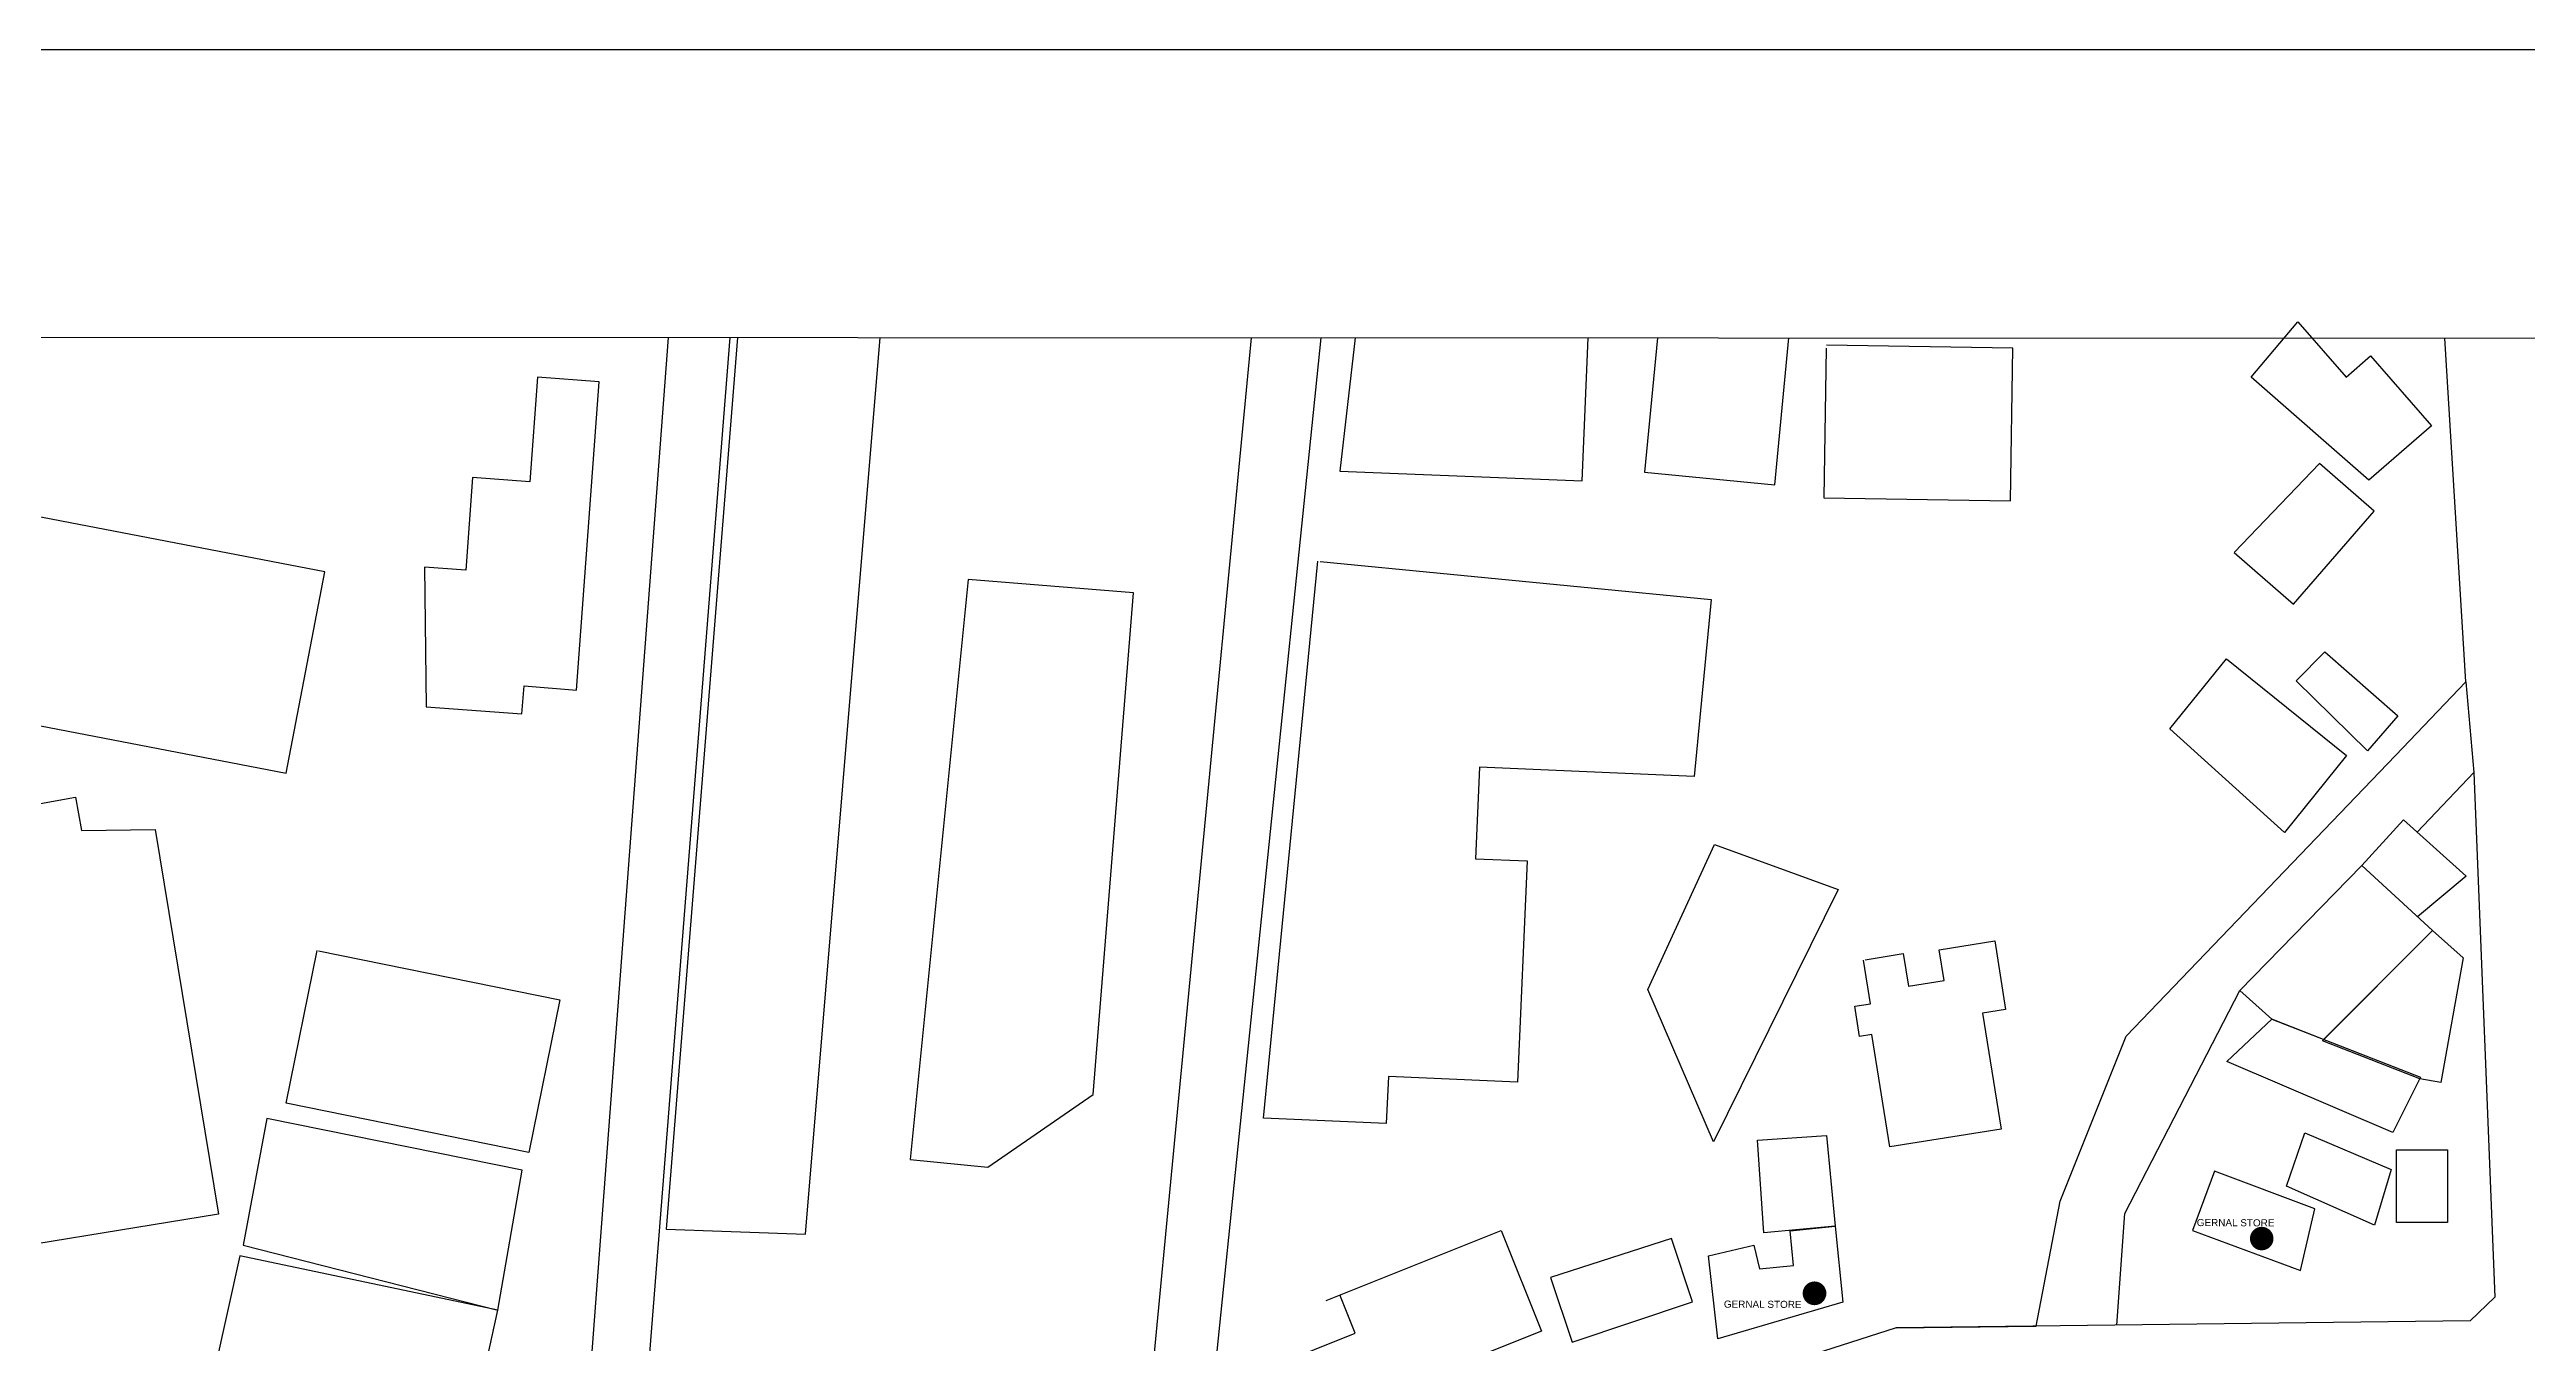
# Model space of a CAD drawing. Header units: millimetres. Extents: x -75360 to 914439, y -5036 to 71141.
# Drawn here: x 521826 to 534124, y 22572 to 28992 of the extents above; entities that cross this region are included whole.
import ezdxf

# ---------------------------------------------------------------- set-up
doc = ezdxf.new("R2010")
doc.units = ezdxf.units.MM
doc.styles.get("Standard").update_dxf_attribs({"font": 'arial.ttf'})

msp = doc.modelspace()

# ---------------------------------------------------------------- hatches: boundary and pattern name
at = {"true_color": 0x991b1e}
h = msp.add_hatch(color=244, dxfattribs=at)
h.dxf.hatch_style = 1
h.paths.add_polyline_path([(532868, 23088, 1), (532751, 23088, 1)])
h = msp.add_hatch(color=244, dxfattribs=at)
h.dxf.hatch_style = 1
h.paths.add_polyline_path([(530648, 22816, 1), (530530, 22816, 1)])

# ---------------------------------------------------------------- linework, layer by layer
for p, q in [((516105, 27565), (541369, 27557)), ((533823, 25852), (533862, 25403))]:
    msp.add_line(p, q)
for points in [[(514647, 28992), (551688, 28992), (551688, -4440), (514647, -4440)], [(533479, 23528), (533732, 23528), (533732, 23167), (533479, 23167)]]:
    msp.add_lwpolyline(points, close=True)
for points in [[(524341, 20152), (524899, 27562)], [(527207, 21429), (524634, 20342), (525206, 27562)], [(524887, 23134), (525580, 23110), (525950, 27562)], [(525242, 27562), (524887, 23134)], [(527207, 21429), (527793, 27561)], [(533844, 22679), (530995, 22645), (527521, 21529), (528139, 27561)], [(528309, 27561), (528232, 26899), (529436, 26850), (529465, 27561)], [(529810, 27560), (529745, 26893), (530392, 26830), (530462, 27560)], [(532136, 24093), (533473, 25487), (533823, 25852), (533718, 27559)], [(532757, 27366), (532989, 27640), (533228, 27366), (533350, 27472), (533652, 27124), (533341, 26854), (532757, 27366)], [(530647, 27509), (530635, 26767), (531562, 26752), (531574, 27509), (530648, 27525)], [(523695, 25728), (524171, 25693), (524182, 25832), (524442, 25812), (524554, 27342), (524248, 27365), (524210, 26846), (523926, 26867), (523892, 26407), (523687, 26422), (523695, 25728)], [(532672, 26495), (532967, 26238), (533368, 26700), (533096, 26936), (532672, 26495)], [(520773, 26379), (520689, 25845), (523000, 25399), (523193, 26398), (521618, 26702), (521526, 26222), (520773, 26379)], [(528135, 26450), (530076, 26262), (529991, 25382), (528926, 25429), (528906, 24974), (529163, 24963), (529115, 23864), (528474, 23892), (528463, 23659), (527854, 23686), (528123, 26452)], [(526099, 23481), (526485, 23442), (527007, 23803), (527208, 26294), (526387, 26360), (526099, 23481)], [(532354, 25619), (532635, 25967), (533230, 25486), (532922, 25104), (532354, 25619)], [(532981, 25858), (533122, 26001), (533486, 25683), (533335, 25510), (532981, 25858)], [(533581, 25106), (533862, 25403), (533967, 22797), (533844, 22679)], [(520876, 25085), (521955, 25280), (521985, 25114), (522351, 25120), (522664, 23209), (521265, 22980), (520919, 25093)], [(533514, 25167), (533306, 24940)], [(533514, 25167), (533824, 24887), (533583, 24686)], [(530707, 24821), (530088, 23569), (529762, 24324), (530092, 25045), (530707, 24821)], [(533306, 24940), (533658, 24618), (533117, 24076), (532859, 24177), (532700, 24320), (533306, 24940)], [(533658, 24618), (533810, 24482), (533698, 23863), (533594, 23882), (533112, 24070), (533658, 24618)], [(523162, 24517), (524360, 24274), (524206, 23516), (523001, 23760), (523154, 24519)], [(530840, 24472), (531030, 24503), (531056, 24341), (531232, 24369), (531208, 24522), (531484, 24566), (531538, 24226), (531423, 24208), (531515, 23632), (530963, 23544), (530874, 24101), (530813, 24091), (530789, 24242), (530867, 24254), (530832, 24471)], [(532090, 22658), (532130, 23212), (532700, 24320)], [(532859, 24177), (533597, 23889), (533461, 23615), (532637, 23967), (532859, 24177)], [(530995, 22645), (531690, 22653), (531808, 23274), (532136, 24093)], [(522905, 23684), (522788, 23055), (524052, 22733), (524173, 23428), (522905, 23684)], [(533024, 23613), (533452, 23431), (533370, 23154), (532933, 23348), (533024, 23613)], [(530306, 23577), (530648, 23599), (530691, 23150), (530338, 23117), (530306, 23577)], [(532575, 23422), (532466, 23128), (533002, 22930), (533073, 23236), (532575, 23422)], [(528164, 22780), (529034, 23128), (529234, 22628), (528028, 22146), (527904, 22456), (528309, 22618), (528233, 22808)], [(530063, 23003), (530288, 23056), (530316, 22937), (530485, 22954), (530468, 23127), (530691, 23150), (530730, 22772), (530109, 22590), (530063, 23003)], [(522771, 23003), (522645, 22435), (523924, 22152), (524052, 22733), (522771, 23003)], [(529279, 22895), (529386, 22573), (529984, 22773), (529879, 23089), (529279, 22895)]]:
    msp.add_lwpolyline(points)

# ---------------------------------------------------------------- texts
for p in [(532487, 23150), (530139, 22745)]:
    msp.add_text('GERNAL STORE', height=35.23, rotation=359.7498).set_placement(p)

doc.saveas('drawing.dxf')
